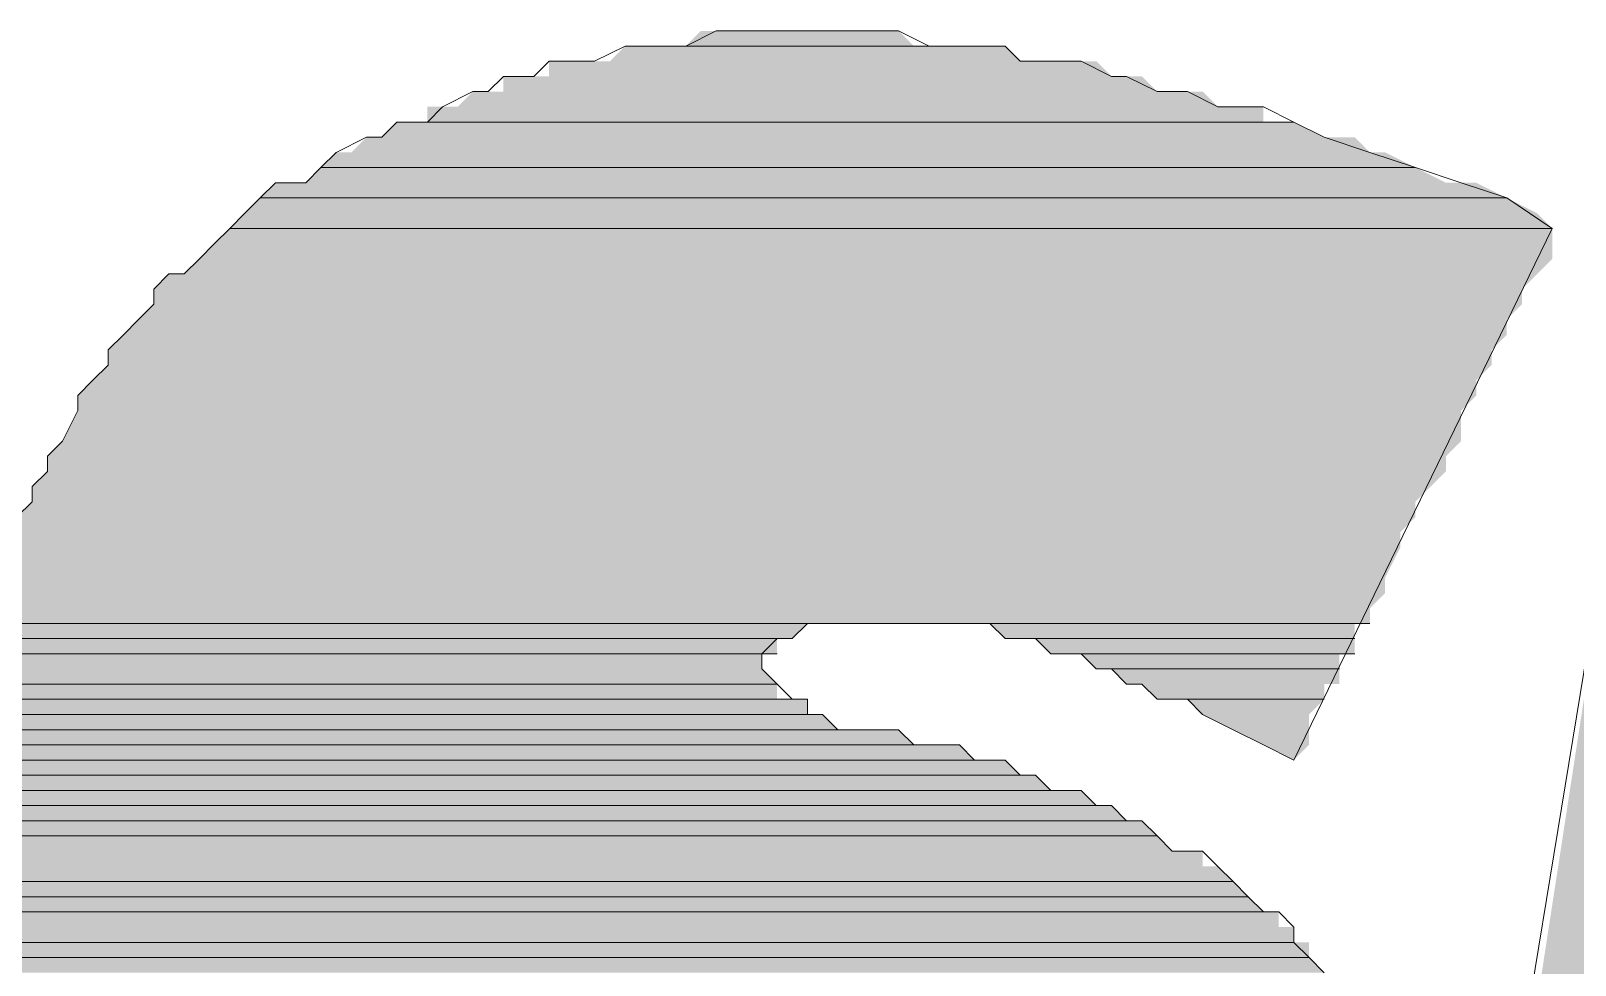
# Model space of a CAD drawing. Header units: millimetres. Extents: x 3.6 to 37.8, y 0.6 to 28.7.
# Drawn here: x 3.7762 to 4.1998, y 1.2556 to 1.512 of the extents above; entities that cross this region are included whole.
import ezdxf

# ---------------------------------------------------------------- set-up
doc = ezdxf.new("R2010")
doc.units = ezdxf.units.MM
doc.layers.add('PDF_a1$logo$mngr$FRAME-TB', color=172, linetype='Continuous', true_color=0x0000dd)

msp = doc.modelspace()

# ---------------------------------------------------------------- linework, layer by layer
at = {"layer": 'PDF_a1$logo$mngr$FRAME-TB', "color": 5, "lineweight": 13}
msp.add_lwpolyline([(4.13098, 1.25351), (4.12681, 1.25768), (4.12264, 1.26185), (4.12264, 1.26602), (4.11847, 1.27019), (4.1143, 1.27019), (4.11013, 1.27436), (4.10596, 1.27853), (4.10179, 1.2827), (4.09762, 1.28687), (4.08928, 1.28687), (4.08511, 1.29104), (4.08094, 1.29521), (4.07677, 1.29521), (4.0726, 1.29938), (4.06844, 1.29938), (4.06427, 1.30354), (4.05593, 1.30354), (4.05176, 1.30771), (4.04759, 1.30771), (4.04342, 1.31188), (4.03508, 1.31188), (4.03091, 1.31605), (4.02674, 1.31605), (4.02257, 1.31605), (4.0184, 1.31605), (4.01423, 1.32022), (4.01006, 1.32022), (4.00589, 1.32022), (4.00172, 1.32022), (3.99755, 1.32022), (3.99338, 1.32439), (3.98921, 1.32439), (3.98921, 1.32856), (3.98504, 1.32856), (3.98087, 1.33273), (3.9767, 1.3369), (3.9767, 1.34107), (3.98087, 1.34524), (3.98504, 1.34524), (3.98921, 1.34941), (3.99338, 1.34941), (3.99755, 1.34941), (4.00172, 1.34941), (4.00589, 1.34941), (4.01006, 1.34941), (4.01423, 1.34941), (4.0184, 1.34941), (4.02257, 1.34941), (4.02674, 1.34941), (4.03508, 1.34941), (4.03925, 1.34941), (4.04342, 1.34524), (4.04759, 1.34524), (4.05176, 1.34524), (4.05593, 1.34107), (4.0601, 1.34107), (4.06427, 1.34107), (4.06844, 1.3369), (4.0726, 1.3369), (4.07677, 1.33273), (4.08094, 1.33273), (4.08511, 1.32856), (4.09345, 1.32856), (4.09762, 1.32439), (4.10596, 1.32022), (4.1143, 1.31605), (4.12264, 1.31188), (4.19353, 1.45783), (4.18102, 1.46617), (4.16851, 1.47034), (4.156, 1.47451), (4.14349, 1.47868), (4.13098, 1.48285), (4.12264, 1.48702), (4.1143, 1.49119), (4.10179, 1.49119), (4.09345, 1.49536), (4.08511, 1.49536), (4.07677, 1.49953), (4.0726, 1.49953), (4.06427, 1.5037), (4.05593, 1.5037), (4.04759, 1.5037), (4.04342, 1.50787), (4.03508, 1.50787), (4.03091, 1.50787), (4.02257, 1.50787), (4.01423, 1.51204), (4.01006, 1.51204), (4.00172, 1.51204), (3.99755, 1.51204), (3.98921, 1.51204), (3.98087, 1.51204), (3.9767, 1.51204), (3.96836, 1.51204), (3.96419, 1.51204), (3.95585, 1.50787), (3.95168, 1.50787), (3.94334, 1.50787), (3.93917, 1.50787), (3.93083, 1.5037), (3.92666, 1.5037), (3.91832, 1.5037), (3.91415, 1.49953), (3.90581, 1.49953), (3.90164, 1.49536), (3.89747, 1.49536), (3.88913, 1.49119), (3.88496, 1.48702), (3.87662, 1.48702), (3.87245, 1.48285), (3.86828, 1.48285), (3.85994, 1.47868), (3.85577, 1.47451), (3.8516, 1.47034), (3.84326, 1.47034), (3.83909, 1.46617), (3.83492, 1.462), (3.83075, 1.45783), (3.82658, 1.45366), (3.82242, 1.44949), (3.81825, 1.44532), (3.81408, 1.44532), (3.80991, 1.44115), (3.80991, 1.43698), (3.80574, 1.43281), (3.80157, 1.42864), (3.7974, 1.42447), (3.7974, 1.4203), (3.79323, 1.41613), (3.78906, 1.41196), (3.78906, 1.40779), (3.78489, 1.39945), (3.78072, 1.39528), (3.78072, 1.39111), (3.77655, 1.38694), (3.77655, 1.38277), (3.77238, 1.3786)], dxfattribs=at)
at = {"layer": 'PDF_a1$logo$mngr$FRAME-TB', "lineweight": 0}
for points in [[(3.99755, 1.51204), (3.98087, 1.51204), (3.99755, 1.51204)], [(4.04342, 1.50787), (3.93917, 1.50787), (4.04342, 1.50787)], [(4.03508, 1.50787), (3.94334, 1.50787), (4.03508, 1.50787)], [(4.12264, 1.48702), (3.87662, 1.48702), (4.12264, 1.48702)], [(4.156, 1.47451), (3.85577, 1.47451), (4.156, 1.47451)], [(4.18102, 1.46617), (3.83909, 1.46617), (4.18102, 1.46617)], [(4.19353, 1.45783), (3.83075, 1.45783), (4.19353, 1.45783)], [(4.14349, 1.34941), (3.76404, 1.34941), (4.14349, 1.34941)], [(4.14349, 1.34941), (4.00589, 1.34941), (4.14349, 1.34941)], [(4.14349, 1.34941), (4.01006, 1.34941), (4.14349, 1.34941)], [(4.14349, 1.34941), (4.01423, 1.34941), (4.14349, 1.34941)], [(4.14349, 1.34941), (4.0184, 1.34941), (4.14349, 1.34941)], [(4.13932, 1.34941), (4.02674, 1.34941), (4.13932, 1.34941)], [(4.13932, 1.34941), (4.03508, 1.34941), (4.13932, 1.34941)], [(3.98504, 1.34524), (3.76404, 1.34524), (3.98504, 1.34524)], [(4.13932, 1.34524), (4.04342, 1.34524), (4.13932, 1.34524)], [(4.13932, 1.34524), (4.04759, 1.34524), (4.13932, 1.34524)], [(3.98087, 1.34107), (3.76404, 1.34107), (3.98087, 1.34107)], [(4.13932, 1.34107), (4.05593, 1.34107), (4.13932, 1.34107)], [(4.13515, 1.3369), (4.06844, 1.3369), (4.13515, 1.3369)], [(3.98087, 1.33273), (3.76404, 1.33273), (3.98087, 1.33273)], [(3.98504, 1.32856), (3.75987, 1.32856), (3.98504, 1.32856)], [(4.13098, 1.32856), (4.08511, 1.32856), (4.13098, 1.32856)], [(3.98921, 1.32439), (3.75987, 1.32439), (3.98921, 1.32439)], [(3.99755, 1.32022), (3.75987, 1.32022), (3.99755, 1.32022)], [(4.0184, 1.31605), (3.75987, 1.31605), (4.0184, 1.31605)], [(4.03508, 1.31188), (3.75987, 1.31188), (4.03508, 1.31188)], [(4.04759, 1.30771), (3.75987, 1.30771), (4.04759, 1.30771)], [(4.05593, 1.30354), (3.75987, 1.30354), (4.05593, 1.30354)], [(4.06844, 1.29938), (3.76404, 1.29938), (4.06844, 1.29938)], [(4.07677, 1.29521), (3.76404, 1.29521), (4.07677, 1.29521)], [(4.08511, 1.29104), (3.76404, 1.29104), (4.08511, 1.29104)], [(4.10596, 1.27853), (3.76404, 1.27853), (4.10596, 1.27853)], [(4.10596, 1.27853), (3.76404, 1.27853), (4.10596, 1.27853)], [(4.11013, 1.27436), (3.76821, 1.27436), (4.11013, 1.27436)], [(4.1143, 1.27019), (3.76821, 1.27019), (4.1143, 1.27019)], [(4.12264, 1.26185), (3.76821, 1.26185), (4.12264, 1.26185)], [(4.12681, 1.25768), (3.77238, 1.25768), (4.12681, 1.25768)]]:
    msp.add_lwpolyline(points, dxfattribs=at)
at = {"layer": 'PDF_a1$logo$mngr$FRAME-TB', "color": 5, "lineweight": 13}
msp.add_lwpolyline([(4.4187, 0.95328), (4.36449, 1.12424), (4.33113, 0.95328), (4.13932, 0.95328), (4.23106, 1.51204), (4.42704, 1.51204), (4.40202, 1.35358), (4.41453, 1.36609), (4.60634, 1.36609), (4.52295, 1.24517), (4.62719, 0.95328)], close=True, dxfattribs=at)
at = {"layer": 'PDF_a1$logo$mngr$FRAME-TB', "lineweight": 0}
msp.add_lwpolyline([(4.12264, 1.31188), (4.12264, 1.31188), (4.12264, 1.31188)], close=True, dxfattribs=at)
at = {"layer": 'PDF_a1$logo$mngr$FRAME-TB', "transparency": 33554559}
for points in [[(3.96002, 1.51204), (4.0184, 1.50787), (3.95585, 1.50787)], [(4.01423, 1.51204), (3.96419, 1.51204), (3.96002, 1.51204)], [(4.01423, 1.51204), (3.96002, 1.51204), (4.0184, 1.50787)], [(3.96836, 1.51204), (4.01423, 1.51204), (3.96419, 1.51204)], [(3.96419, 1.51204), (4.01423, 1.51204), (4.01423, 1.51204)], [(3.97253, 1.51204), (4.00589, 1.51204), (3.96836, 1.51204)], [(4.01006, 1.51204), (4.01006, 1.51204), (3.96836, 1.51204)], [(4.01006, 1.51204), (3.96836, 1.51204), (4.00589, 1.51204)], [(4.01006, 1.51204), (3.96836, 1.51204), (4.01423, 1.51204)], [(3.9767, 1.51204), (4.00172, 1.51204), (3.97253, 1.51204)], [(4.00172, 1.51204), (3.97253, 1.51204), (4.00589, 1.51204)], [(3.98087, 1.51204), (3.99755, 1.51204), (3.9767, 1.51204)], [(3.99755, 1.51204), (3.9767, 1.51204), (4.00172, 1.51204)], [(3.98921, 1.51204), (3.99338, 1.51204), (3.98087, 1.51204)], [(3.99755, 1.51204), (3.99755, 1.51204), (3.98087, 1.51204)], [(3.99755, 1.51204), (3.98087, 1.51204), (3.99338, 1.51204)], [(3.93917, 1.50787), (4.04759, 1.5037), (3.935, 1.5037)], [(3.94334, 1.50787), (4.04342, 1.50787), (3.93917, 1.50787)], [(3.93917, 1.50787), (4.04342, 1.50787), (4.04342, 1.50787)], [(4.04342, 1.50787), (3.93917, 1.50787), (4.04759, 1.5037)], [(3.95168, 1.50787), (4.03508, 1.50787), (3.94334, 1.50787)], [(3.94334, 1.50787), (4.03508, 1.50787), (4.03508, 1.50787)], [(4.03508, 1.50787), (3.94334, 1.50787), (4.04342, 1.50787)], [(3.95585, 1.50787), (4.02674, 1.50787), (3.95168, 1.50787)], [(4.03091, 1.50787), (4.03091, 1.50787), (3.95168, 1.50787)], [(4.03091, 1.50787), (3.95168, 1.50787), (4.02674, 1.50787)], [(4.03091, 1.50787), (3.95168, 1.50787), (4.03508, 1.50787)], [(4.02257, 1.50787), (4.02257, 1.50787), (3.95585, 1.50787)], [(4.02257, 1.50787), (3.95585, 1.50787), (4.0184, 1.50787)], [(4.02257, 1.50787), (3.95585, 1.50787), (4.02674, 1.50787)], [(3.90998, 1.49953), (4.08094, 1.49953), (3.90581, 1.49953)], [(4.08094, 1.49953), (3.90581, 1.49953), (4.08511, 1.49536)], [(3.90581, 1.49953), (4.08511, 1.49536), (3.90581, 1.49536)], [(4.07677, 1.49953), (3.91415, 1.49953), (3.90998, 1.49953)], [(4.07677, 1.49953), (3.90998, 1.49953), (4.08094, 1.49953)], [(3.91832, 1.49953), (4.07677, 1.49953), (3.91415, 1.49953)], [(3.91415, 1.49953), (4.07677, 1.49953), (4.07677, 1.49953)], [(3.92249, 1.5037), (4.06844, 1.5037), (3.91832, 1.5037)], [(4.06844, 1.5037), (3.91832, 1.5037), (4.0726, 1.49953)], [(3.91832, 1.5037), (4.0726, 1.49953), (3.91832, 1.49953)], [(4.0726, 1.49953), (3.91832, 1.49953), (4.07677, 1.49953)], [(3.92666, 1.5037), (4.06427, 1.5037), (3.92249, 1.5037)], [(4.06427, 1.5037), (3.92249, 1.5037), (4.06844, 1.5037)], [(3.93083, 1.5037), (4.05593, 1.5037), (3.92666, 1.5037)], [(4.0601, 1.5037), (4.0601, 1.5037), (3.92666, 1.5037)], [(4.0601, 1.5037), (3.92666, 1.5037), (4.05593, 1.5037)], [(4.0601, 1.5037), (3.92666, 1.5037), (4.06427, 1.5037)], [(3.935, 1.5037), (4.05176, 1.5037), (3.93083, 1.5037)], [(4.05176, 1.5037), (3.93083, 1.5037), (4.05593, 1.5037)], [(4.04759, 1.5037), (3.935, 1.5037), (4.05176, 1.5037)], [(3.89747, 1.49536), (4.10179, 1.49119), (3.8933, 1.49119)], [(3.90164, 1.49536), (4.09345, 1.49536), (3.89747, 1.49536)], [(4.09762, 1.49536), (4.09762, 1.49536), (3.89747, 1.49536)], [(4.09762, 1.49536), (3.89747, 1.49536), (4.09345, 1.49536)], [(4.09762, 1.49536), (3.89747, 1.49536), (4.10179, 1.49119)], [(3.90581, 1.49536), (4.08928, 1.49536), (3.90164, 1.49536)], [(4.08928, 1.49536), (3.90164, 1.49536), (4.09345, 1.49536)], [(4.08511, 1.49536), (3.90581, 1.49536), (4.08928, 1.49536)], [(3.88913, 1.49119), (4.1143, 1.49119), (3.88496, 1.49119)], [(4.1143, 1.49119), (3.88496, 1.49119), (4.1143, 1.48702)], [(3.88496, 1.49119), (4.1143, 1.48702), (3.88496, 1.48702)], [(3.8933, 1.49119), (4.10596, 1.49119), (3.88913, 1.49119)], [(4.10596, 1.49119), (3.88913, 1.49119), (4.1143, 1.49119)], [(4.10179, 1.49119), (3.8933, 1.49119), (4.10596, 1.49119)], [(3.87662, 1.48702), (4.13098, 1.48285), (3.87245, 1.48285)], [(3.88496, 1.48702), (4.12264, 1.48702), (3.87662, 1.48702)], [(3.87662, 1.48702), (4.12264, 1.48702), (4.12264, 1.48702)], [(4.12264, 1.48702), (3.87662, 1.48702), (4.13098, 1.48285)], [(4.1143, 1.48702), (3.88496, 1.48702), (4.12264, 1.48702)], [(3.86828, 1.48285), (4.14349, 1.47868), (3.86411, 1.47868)], [(4.13098, 1.48285), (3.87245, 1.48285), (3.86828, 1.48285)], [(4.13932, 1.48285), (4.13932, 1.48285), (3.86828, 1.48285)], [(4.13932, 1.48285), (3.86828, 1.48285), (4.13098, 1.48285)], [(4.13932, 1.48285), (3.86828, 1.48285), (4.14349, 1.47868)], [(3.87245, 1.48285), (4.13098, 1.48285), (4.13098, 1.48285)], [(3.85994, 1.47868), (4.156, 1.47451), (3.85577, 1.47451)], [(3.86411, 1.47868), (4.14766, 1.47868), (3.85994, 1.47868)], [(4.14766, 1.47868), (3.85994, 1.47868), (4.156, 1.47451)], [(4.14349, 1.47868), (3.86411, 1.47868), (4.14766, 1.47868)], [(3.85577, 1.47451), (4.16434, 1.47034), (3.8516, 1.47034)], [(3.85577, 1.47451), (4.156, 1.47451), (4.156, 1.47451)], [(4.156, 1.47451), (3.85577, 1.47451), (4.16434, 1.47034)], [(3.84326, 1.47034), (4.18102, 1.46617), (3.83909, 1.46617)], [(3.84743, 1.47034), (4.17268, 1.47034), (3.84326, 1.47034)], [(4.17268, 1.47034), (3.84326, 1.47034), (4.18102, 1.46617)], [(3.8516, 1.47034), (4.16851, 1.47034), (3.84743, 1.47034)], [(4.16851, 1.47034), (3.84743, 1.47034), (4.17268, 1.47034)], [(4.16434, 1.47034), (3.8516, 1.47034), (4.16851, 1.47034)], [(3.83909, 1.46617), (4.18936, 1.462), (3.83492, 1.462)], [(3.83909, 1.46617), (4.18102, 1.46617), (4.18102, 1.46617)], [(4.18102, 1.46617), (3.83909, 1.46617), (4.18936, 1.462)], [(3.83492, 1.462), (4.19353, 1.45783), (3.83075, 1.45783)], [(4.18936, 1.462), (3.83492, 1.462), (4.19353, 1.45783)], [(3.83075, 1.45783), (4.19353, 1.45366), (3.82658, 1.45366)], [(3.83075, 1.45783), (4.19353, 1.45783), (4.19353, 1.45783)], [(4.19353, 1.45783), (3.83075, 1.45783), (4.19353, 1.45366)], [(3.82658, 1.45366), (4.19353, 1.44949), (3.82242, 1.44949)], [(4.19353, 1.45366), (3.82658, 1.45366), (4.19353, 1.44949)], [(3.82242, 1.44949), (4.18936, 1.44532), (3.81825, 1.44532)], [(4.19353, 1.44949), (3.82242, 1.44949), (4.18936, 1.44532)], [(3.81408, 1.44532), (4.18519, 1.44115), (3.80991, 1.44115)], [(4.18936, 1.44532), (3.81825, 1.44532), (3.81408, 1.44532)], [(4.18936, 1.44532), (3.81408, 1.44532), (4.18519, 1.44115)], [(3.81825, 1.44532), (4.18936, 1.44532), (4.18936, 1.44532)], [(4.18519, 1.44115), (3.80991, 1.44115), (4.18519, 1.43698)], [(3.80991, 1.44115), (4.18519, 1.43698), (3.80991, 1.43698)], [(3.80991, 1.43698), (4.18102, 1.43281), (3.80574, 1.43281)], [(4.18519, 1.43698), (3.80991, 1.43698), (4.18102, 1.43281)], [(3.80574, 1.43281), (4.18102, 1.42864), (3.80157, 1.42864)], [(4.18102, 1.43281), (3.80574, 1.43281), (4.18102, 1.42864)], [(3.80157, 1.42864), (4.17685, 1.42447), (3.7974, 1.42447)], [(4.18102, 1.42864), (3.80157, 1.42864), (4.17685, 1.42447)], [(4.17685, 1.42447), (3.7974, 1.42447), (4.17685, 1.4203)], [(3.7974, 1.42447), (4.17685, 1.4203), (3.7974, 1.4203)], [(3.7974, 1.4203), (4.17268, 1.41613), (3.79323, 1.41613)], [(4.17685, 1.4203), (3.7974, 1.4203), (4.17268, 1.41613)], [(3.79323, 1.41613), (4.17268, 1.41196), (3.78906, 1.41196)], [(4.17268, 1.41613), (3.79323, 1.41613), (4.17268, 1.41196)], [(4.17268, 1.41196), (3.78906, 1.41196), (4.16851, 1.40779)], [(3.78906, 1.41196), (4.16851, 1.40779), (3.78906, 1.40779)], [(3.78906, 1.40779), (4.16851, 1.39945), (3.78489, 1.39945)], [(4.16851, 1.40779), (3.78906, 1.40779), (4.16851, 1.39945)], [(3.78489, 1.39945), (4.16434, 1.39528), (3.78072, 1.39528)], [(4.16851, 1.39945), (3.78489, 1.39945), (4.16434, 1.39528)], [(4.16434, 1.39528), (3.78072, 1.39528), (4.16434, 1.39111)], [(3.78072, 1.39528), (4.16434, 1.39111), (3.78072, 1.39111)], [(3.78072, 1.39111), (4.16017, 1.38694), (3.77655, 1.38694)], [(4.16434, 1.39111), (3.78072, 1.39111), (4.16017, 1.38694)], [(4.16017, 1.38694), (3.77655, 1.38694), (4.156, 1.38277)], [(3.77655, 1.38694), (4.156, 1.38277), (3.77655, 1.38277)], [(3.77655, 1.38277), (4.156, 1.3786), (3.77238, 1.3786)], [(4.156, 1.38277), (3.77655, 1.38277), (4.156, 1.3786)], [(4.156, 1.3786), (3.77238, 1.3786), (4.15183, 1.37443)], [(3.77238, 1.3786), (4.15183, 1.37443), (3.77238, 1.37443)], [(4.15183, 1.37443), (3.77238, 1.37443), (4.15183, 1.37026)], [(3.77238, 1.37443), (4.15183, 1.37026), (3.77238, 1.37026)], [(3.77238, 1.37026), (4.14766, 1.36192), (3.76821, 1.36192)], [(4.15183, 1.37026), (3.77238, 1.37026), (4.14766, 1.36192)], [(4.14766, 1.36192), (3.76821, 1.36192), (4.14766, 1.35775)], [(3.76821, 1.36192), (4.14766, 1.35775), (3.76821, 1.35775)], [(4.14766, 1.35775), (3.76821, 1.35775), (4.14349, 1.35358)], [(3.76821, 1.35775), (4.14349, 1.35358), (3.76821, 1.35358)], [(3.76821, 1.35358), (4.14349, 1.34941), (3.76404, 1.34941)], [(4.14349, 1.35358), (3.76821, 1.35358), (4.14349, 1.34941)], [(4.20604, 1.35358), (4.52295, 1.24517), (4.18936, 1.24517)], [(3.76404, 1.34941), (4.14349, 1.34941), (4.14349, 1.34941)], [(4.00172, 1.34941), (4.00172, 1.34941), (3.76404, 1.34941)], [(4.00172, 1.34941), (3.76404, 1.34941), (4.00589, 1.34941)], [(3.99755, 1.34941), (3.99755, 1.34941), (3.76404, 1.34941)], [(3.99755, 1.34941), (3.76404, 1.34941), (4.00172, 1.34941)], [(3.76404, 1.34941), (3.99755, 1.34941), (3.99755, 1.34941)], [(3.99755, 1.34941), (3.99755, 1.34941), (3.76404, 1.34941)], [(3.99338, 1.34941), (3.99338, 1.34941), (3.76404, 1.34941)], [(3.99338, 1.34941), (3.76404, 1.34941), (3.99755, 1.34941)], [(3.98921, 1.34941), (3.98921, 1.34941), (3.76404, 1.34941)], [(3.98921, 1.34941), (3.76404, 1.34941), (3.99338, 1.34941)], [(3.76404, 1.34941), (3.98921, 1.34941), (3.98921, 1.34941)], [(3.98921, 1.34941), (3.98921, 1.34941), (3.76404, 1.34941)], [(3.98921, 1.34941), (3.76404, 1.34941), (3.98504, 1.34524)], [(3.76404, 1.34941), (3.98504, 1.34524), (3.76404, 1.34524)], [(4.00589, 1.34941), (4.14349, 1.34941), (4.01006, 1.34941)], [(4.01006, 1.34941), (4.14349, 1.34941), (4.01423, 1.34941)], [(4.01423, 1.34941), (4.14349, 1.34941), (4.0184, 1.34941)], [(4.0184, 1.34941), (4.14349, 1.34941), (4.02257, 1.34941)], [(4.14349, 1.34941), (4.02257, 1.34941), (4.13932, 1.34941)], [(4.02257, 1.34941), (4.13932, 1.34941), (4.02674, 1.34941)], [(4.02674, 1.34941), (4.13932, 1.34941), (4.03508, 1.34941)], [(4.03508, 1.34941), (4.13932, 1.34941), (4.03925, 1.34941)], [(4.13932, 1.34941), (4.03925, 1.34941), (4.13932, 1.34524)], [(4.03925, 1.34941), (4.13932, 1.34524), (4.04342, 1.34524)], [(3.76404, 1.34524), (3.98504, 1.34524), (3.98504, 1.34524)], [(3.76404, 1.34524), (3.98504, 1.34524), (3.98504, 1.34524)], [(3.98504, 1.34524), (3.98504, 1.34524), (3.76404, 1.34524)], [(3.98087, 1.34524), (3.98087, 1.34524), (3.76404, 1.34524)], [(3.98087, 1.34524), (3.76404, 1.34524), (3.98504, 1.34524)], [(3.98087, 1.34524), (3.76404, 1.34524), (3.98087, 1.34107)], [(3.76404, 1.34524), (3.98087, 1.34107), (3.76404, 1.34107)], [(4.04342, 1.34524), (4.13932, 1.34524), (4.04759, 1.34524)], [(4.04759, 1.34524), (4.13932, 1.34524), (4.05176, 1.34524)], [(4.13932, 1.34524), (4.05176, 1.34524), (4.13932, 1.34107)], [(4.05176, 1.34524), (4.13932, 1.34107), (4.05593, 1.34107)], [(3.76404, 1.34107), (3.98087, 1.34107), (3.98087, 1.34107)], [(3.9767, 1.34107), (3.9767, 1.34107), (3.76404, 1.34107)], [(3.9767, 1.34107), (3.76404, 1.34107), (3.98087, 1.34107)], [(3.9767, 1.34107), (3.76404, 1.34107), (3.9767, 1.3369)], [(3.76404, 1.34107), (3.9767, 1.3369), (3.76404, 1.3369)], [(4.05593, 1.34107), (4.13932, 1.34107), (4.0601, 1.34107)], [(4.13932, 1.34107), (4.0601, 1.34107), (4.13515, 1.34107)], [(4.0601, 1.34107), (4.13515, 1.34107), (4.06427, 1.34107)], [(4.13515, 1.34107), (4.06427, 1.34107), (4.13515, 1.3369)], [(4.06427, 1.34107), (4.13515, 1.3369), (4.06844, 1.3369)], [(3.76404, 1.3369), (3.9767, 1.3369), (3.9767, 1.3369)], [(3.9767, 1.3369), (3.9767, 1.3369), (3.76404, 1.3369)], [(3.76404, 1.3369), (3.9767, 1.3369), (3.9767, 1.3369)], [(3.9767, 1.3369), (3.9767, 1.3369), (3.76404, 1.3369)], [(3.9767, 1.3369), (3.76404, 1.3369), (3.98087, 1.33273)], [(3.76404, 1.3369), (3.98087, 1.33273), (3.76404, 1.33273)], [(4.06844, 1.3369), (4.13515, 1.3369), (4.0726, 1.3369)], [(4.0726, 1.3369), (4.13515, 1.3369), (4.13515, 1.3369)], [(4.13515, 1.3369), (4.13515, 1.3369), (4.0726, 1.3369)], [(4.13515, 1.3369), (4.0726, 1.3369), (4.13515, 1.33273)], [(4.0726, 1.3369), (4.13515, 1.33273), (4.07677, 1.33273)], [(3.76404, 1.33273), (3.98087, 1.32856), (3.75987, 1.32856)], [(3.76404, 1.33273), (3.98087, 1.33273), (3.98087, 1.33273)], [(3.98087, 1.33273), (3.98087, 1.33273), (3.76404, 1.33273)], [(3.76404, 1.33273), (3.98087, 1.33273), (3.98087, 1.33273)], [(3.98087, 1.33273), (3.76404, 1.33273), (3.98087, 1.32856)], [(4.13515, 1.33273), (4.07677, 1.33273), (4.13098, 1.33273)], [(4.07677, 1.33273), (4.13098, 1.33273), (4.08094, 1.33273)], [(4.13098, 1.33273), (4.08094, 1.33273), (4.13098, 1.32856)], [(4.08094, 1.33273), (4.13098, 1.32856), (4.08511, 1.32856)], [(3.75987, 1.32856), (3.98504, 1.32856), (3.98504, 1.32856)], [(3.98504, 1.32856), (3.98504, 1.32856), (3.75987, 1.32856)], [(3.98504, 1.32856), (3.75987, 1.32856), (3.98087, 1.32856)], [(3.98921, 1.32856), (3.98921, 1.32856), (3.75987, 1.32856)], [(3.98921, 1.32856), (3.75987, 1.32856), (3.98504, 1.32856)], [(3.98921, 1.32856), (3.75987, 1.32856), (3.98921, 1.32439)], [(3.75987, 1.32856), (3.98921, 1.32439), (3.75987, 1.32439)], [(4.08511, 1.32856), (4.13098, 1.32856), (4.09345, 1.32856)], [(4.13098, 1.32856), (4.09345, 1.32856), (4.12681, 1.32439)], [(4.09345, 1.32856), (4.12681, 1.32439), (4.09762, 1.32439)], [(3.75987, 1.32439), (3.98921, 1.32439), (3.98921, 1.32439)], [(3.99338, 1.32439), (3.99338, 1.32439), (3.75987, 1.32439)], [(3.99338, 1.32439), (3.75987, 1.32439), (3.98921, 1.32439)], [(3.75987, 1.32439), (3.99338, 1.32439), (3.99338, 1.32439)], [(3.99338, 1.32439), (3.99338, 1.32439), (3.75987, 1.32439)], [(3.99338, 1.32439), (3.75987, 1.32439), (3.99755, 1.32022)], [(3.75987, 1.32439), (3.99755, 1.32022), (3.75987, 1.32022)], [(4.12681, 1.32439), (4.09762, 1.32439), (4.12681, 1.32022)], [(4.09762, 1.32439), (4.12681, 1.32022), (4.10596, 1.32022)], [(3.75987, 1.32022), (3.99755, 1.32022), (3.99755, 1.32022)], [(4.00172, 1.32022), (4.00172, 1.32022), (3.75987, 1.32022)], [(4.00172, 1.32022), (3.75987, 1.32022), (3.99755, 1.32022)], [(4.00589, 1.32022), (4.00589, 1.32022), (3.75987, 1.32022)], [(4.00589, 1.32022), (3.75987, 1.32022), (4.00172, 1.32022)], [(4.01006, 1.32022), (4.01006, 1.32022), (3.75987, 1.32022)], [(4.01006, 1.32022), (3.75987, 1.32022), (4.00589, 1.32022)], [(4.01423, 1.32022), (4.01423, 1.32022), (3.75987, 1.32022)], [(4.01423, 1.32022), (3.75987, 1.32022), (4.01006, 1.32022)], [(4.01423, 1.32022), (3.75987, 1.32022), (4.0184, 1.31605)], [(3.75987, 1.32022), (4.0184, 1.31605), (3.75987, 1.31605)], [(4.12681, 1.32022), (4.10596, 1.32022), (4.12681, 1.31605)], [(4.10596, 1.32022), (4.12681, 1.31605), (4.1143, 1.31605)], [(3.75987, 1.31605), (4.0184, 1.31605), (4.0184, 1.31605)], [(4.02257, 1.31605), (4.02257, 1.31605), (3.75987, 1.31605)], [(4.02257, 1.31605), (3.75987, 1.31605), (4.0184, 1.31605)], [(4.02674, 1.31605), (4.02674, 1.31605), (3.75987, 1.31605)], [(4.02674, 1.31605), (3.75987, 1.31605), (4.02257, 1.31605)], [(4.03091, 1.31605), (4.03091, 1.31605), (3.75987, 1.31605)], [(4.03091, 1.31605), (3.75987, 1.31605), (4.02674, 1.31605)], [(4.03091, 1.31605), (3.75987, 1.31605), (4.03508, 1.31188)], [(3.75987, 1.31605), (4.03508, 1.31188), (3.75987, 1.31188)], [(4.12681, 1.31605), (4.1143, 1.31605), (4.12264, 1.31188)], [(4.1143, 1.31605), (4.12264, 1.31188), (4.12264, 1.31188)], [(3.75987, 1.31188), (4.03508, 1.31188), (4.03508, 1.31188)], [(4.04342, 1.31188), (4.04342, 1.31188), (3.75987, 1.31188)], [(4.04342, 1.31188), (3.75987, 1.31188), (4.03508, 1.31188)], [(4.04342, 1.31188), (3.75987, 1.31188), (4.04759, 1.30771)], [(3.75987, 1.31188), (4.04759, 1.30771), (3.75987, 1.30771)], [(3.75987, 1.30771), (4.04759, 1.30771), (4.04759, 1.30771)], [(4.05176, 1.30771), (4.05176, 1.30771), (3.75987, 1.30771)], [(4.05176, 1.30771), (3.75987, 1.30771), (4.04759, 1.30771)], [(4.05176, 1.30771), (3.75987, 1.30771), (4.05593, 1.30354)], [(3.75987, 1.30771), (4.05593, 1.30354), (3.75987, 1.30354)], [(3.75987, 1.30354), (4.05593, 1.30354), (4.05593, 1.30354)], [(4.06427, 1.30354), (4.06427, 1.30354), (3.75987, 1.30354)], [(4.06427, 1.30354), (3.75987, 1.30354), (4.05593, 1.30354)], [(4.06427, 1.30354), (3.75987, 1.30354), (4.06844, 1.29938)], [(3.75987, 1.30354), (4.06844, 1.29938), (3.76404, 1.29938)], [(3.76404, 1.29938), (4.06844, 1.29938), (4.06844, 1.29938)], [(4.0726, 1.29938), (4.0726, 1.29938), (3.76404, 1.29938)], [(4.0726, 1.29938), (3.76404, 1.29938), (4.06844, 1.29938)], [(4.0726, 1.29938), (3.76404, 1.29938), (4.07677, 1.29521)], [(3.76404, 1.29938), (4.07677, 1.29521), (3.76404, 1.29521)], [(3.76404, 1.29521), (4.07677, 1.29521), (4.07677, 1.29521)], [(4.08094, 1.29521), (4.08094, 1.29521), (3.76404, 1.29521)], [(4.08094, 1.29521), (3.76404, 1.29521), (4.07677, 1.29521)], [(4.08094, 1.29521), (3.76404, 1.29521), (4.08511, 1.29104)], [(3.76404, 1.29521), (4.08511, 1.29104), (3.76404, 1.29104)], [(3.76404, 1.29104), (4.08511, 1.29104), (4.08511, 1.29104)], [(4.08511, 1.29104), (3.76404, 1.29104), (4.08928, 1.28687)], [(3.76404, 1.29104), (4.08928, 1.28687), (3.76404, 1.28687)], [(4.09345, 1.28687), (4.09345, 1.28687), (3.76404, 1.28687)], [(4.09345, 1.28687), (3.76404, 1.28687), (4.08928, 1.28687)], [(4.09762, 1.28687), (4.09762, 1.28687), (3.76404, 1.28687)], [(4.09762, 1.28687), (3.76404, 1.28687), (4.09345, 1.28687)], [(4.09762, 1.28687), (3.76404, 1.28687), (4.09762, 1.2827)], [(3.76404, 1.28687), (4.09762, 1.2827), (3.76404, 1.2827)], [(4.10179, 1.2827), (4.10179, 1.2827), (3.76404, 1.2827)], [(4.10179, 1.2827), (3.76404, 1.2827), (4.09762, 1.2827)], [(4.10179, 1.2827), (3.76404, 1.2827), (4.10596, 1.27853)], [(3.76404, 1.2827), (4.10596, 1.27853), (3.76404, 1.27853)], [(3.76404, 1.27853), (4.10596, 1.27853), (4.10596, 1.27853)], [(4.10596, 1.27853), (4.10596, 1.27853), (3.76404, 1.27853)], [(4.10596, 1.27853), (3.76404, 1.27853), (4.11013, 1.27436)], [(3.76404, 1.27853), (4.11013, 1.27436), (3.76821, 1.27436)], [(3.76821, 1.27436), (4.11013, 1.27436), (4.11013, 1.27436)], [(4.11013, 1.27436), (3.76821, 1.27436), (4.1143, 1.27019)], [(3.76821, 1.27436), (4.1143, 1.27019), (3.76821, 1.27019)], [(3.76821, 1.27019), (4.1143, 1.27019), (4.1143, 1.27019)], [(4.11847, 1.27019), (4.11847, 1.27019), (3.76821, 1.27019)], [(4.11847, 1.27019), (3.76821, 1.27019), (4.1143, 1.27019)], [(4.11847, 1.27019), (3.76821, 1.27019), (4.11847, 1.26602)], [(3.76821, 1.27019), (4.11847, 1.26602), (3.76821, 1.26602)], [(4.12264, 1.26602), (4.12264, 1.26602), (3.76821, 1.26602)], [(4.12264, 1.26602), (3.76821, 1.26602), (4.11847, 1.26602)], [(4.12264, 1.26602), (3.76821, 1.26602), (4.12264, 1.26185)], [(3.76821, 1.26602), (4.12264, 1.26185), (3.76821, 1.26185)], [(3.76821, 1.26185), (4.12264, 1.26185), (4.12264, 1.26185)], [(4.12264, 1.26185), (3.76821, 1.26185), (4.12681, 1.26185)], [(3.76821, 1.26185), (4.12681, 1.26185), (3.77238, 1.26185)], [(4.12681, 1.26185), (3.77238, 1.26185), (4.12681, 1.25768)], [(3.77238, 1.26185), (4.12681, 1.25768), (3.77238, 1.25768)], [(3.77238, 1.25768), (4.12681, 1.25768), (4.12681, 1.25768)], [(4.12681, 1.25768), (3.77238, 1.25768), (4.13098, 1.25351)], [(3.77238, 1.25768), (4.13098, 1.25351), (3.77238, 1.25351)]]:
    msp.add_solid(points, dxfattribs=at)

doc.saveas('drawing.dxf')
